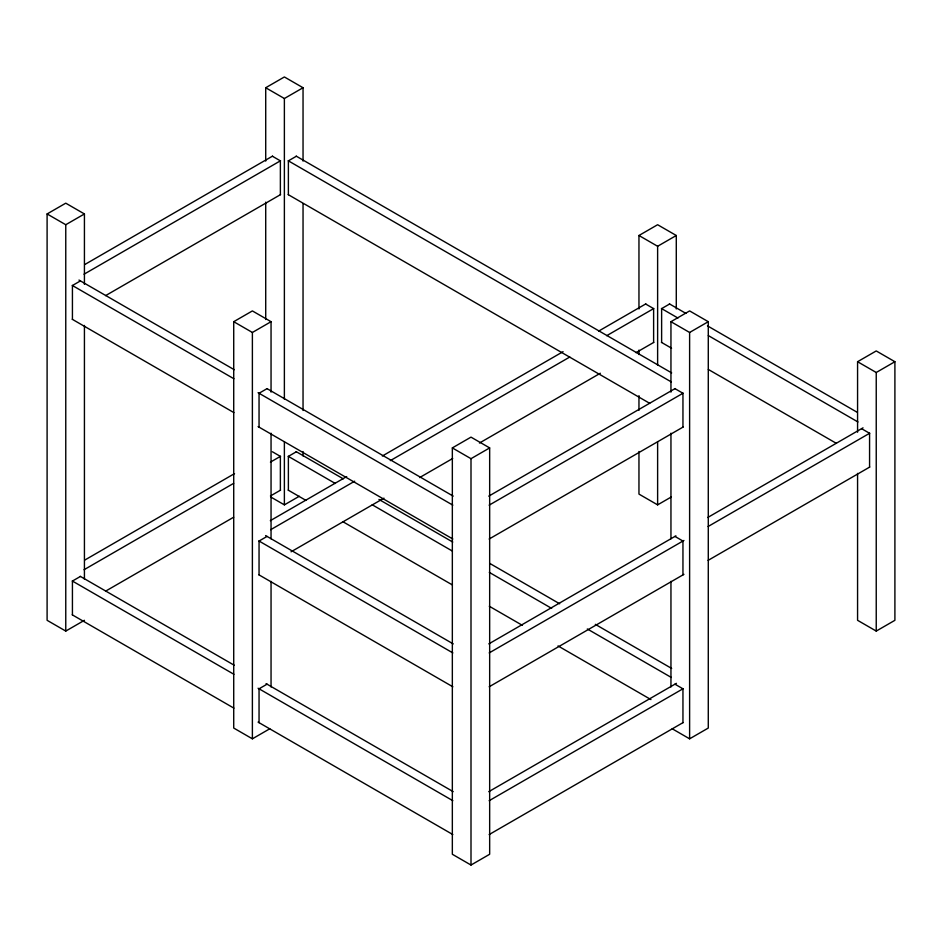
<?xml version="1.0" encoding="UTF-8"?>
<svg xmlns="http://www.w3.org/2000/svg" width="942" height="942" viewBox="0 0 942 942"><rect width="100%" height="100%" fill="white"/><g stroke="black" fill="none" stroke-linecap="round" stroke-linejoin="round"><path stroke-width="1.41" d="M84.427 620.307L65.763 631.081L47.1 620.307L47.1 213.952L65.763 203.178L84.427 213.952L84.427 284.366M265.715 161.082L265.715 87.736L284.378 76.961L303.041 87.736L303.041 161.082M47.1 213.952L65.763 224.726L84.427 213.952M265.715 87.736L284.378 98.51L303.041 87.736M84.91 264.455L272.579 156.113M84.038 274.204L280.575 160.729M80.423 280.904L72.428 285.52L72.428 319.385M296.377 156.231L288.382 160.846L288.382 194.711M105.586 295.623L280.575 194.594M269.801 728.767L252.385 738.822L233.722 728.048L233.722 321.693L252.385 310.919L271.049 321.693L271.049 392.108M233.722 321.693L252.385 332.467L271.049 321.693M267.045 388.646L259.05 393.261L259.05 427.126M638.959 308.964L638.959 235.5L657.622 224.726L676.285 235.5L676.285 308.964M84.91 559.995L234.534 473.614M84.038 569.733L233.663 483.352M270.425 462.122L280.575 456.269M80.423 576.433L72.428 581.061L72.428 614.926M296.377 451.76L288.382 456.375L288.382 490.24M638.959 235.5L657.622 246.274L676.285 235.5M105.586 591.152L233.663 517.217M270.425 495.987L280.575 490.134M270.695 496.964L284.378 504.865L299.309 496.246M270.33 520.667L346.691 476.581M382.334 456.01L563.069 351.66M598.712 331.078L645.812 303.889M270.684 529.698L354.687 481.197M390.329 460.626L569.804 357.006M606.707 335.693L653.807 308.505M267.045 536.422L259.05 541.038L259.05 574.903M669.621 303.995L661.625 308.611L661.625 342.476M452.337 447.909L471 437.135L489.663 447.909L489.663 854.264L471 865.039L452.337 854.264L452.337 447.909L471 458.683L489.663 447.909M670.951 392.108L670.951 321.693L689.615 310.919L708.278 321.693L708.278 728.048L689.615 738.822L672.199 728.767M291.054 551.8L383.971 498.165M419.602 477.582L452.702 458.483M479.431 443.046L600.348 373.232M635.98 352.661L653.807 342.37M670.951 321.693L689.615 332.467L708.278 321.693M488.757 496.151L675.143 388.54M489.145 505.159L683.15 393.155M489.145 539.024L683.15 427.02M267.045 684.186L259.05 688.802L259.05 722.667M857.573 432.237L857.573 361.716L876.237 350.942L894.9 361.716L894.9 620.307L876.237 631.081L857.573 620.307L857.573 473.379M857.573 361.716L876.237 372.49L894.9 361.716M638.959 451.477L638.959 494.091L657.622 504.865L671.305 496.964M488.816 643.881L675.92 535.857M707.748 517.488L863.025 427.833M489.181 652.912L683.927 540.472M708.101 526.507L869.749 433.19M489.181 686.765L683.927 574.337M708.101 560.372L869.749 467.044M488.757 791.68L676.415 683.339M489.145 800.7L683.15 688.684M489.145 834.565L683.15 722.549M669.421 303.877L685.906 313.403M707.466 325.85L857.09 412.231M661.425 308.505L677.91 318.019M708.337 335.587L857.962 421.969M645.623 303.995L653.618 308.611L653.618 342.476M861.577 428.669L869.572 433.285L869.572 467.15M661.425 342.358L671.575 348.222M708.337 369.452L836.414 443.388M296.188 156.125L671.67 372.902M288.193 160.741L671.316 381.934M272.379 156.231L280.375 160.846L280.375 194.711M674.955 388.646L682.95 393.261L682.95 427.126M288.193 194.605L649.674 403.306M674.955 536.422L682.95 541.038L682.95 574.903M78.975 280.068L234.252 369.711M267.351 388.822L453.184 496.116M72.251 285.414L233.899 378.743M258.073 392.708L452.819 505.136M72.251 319.279L233.899 412.608M258.073 426.573L452.819 539.001M296.188 451.654L343.288 478.842M378.931 499.425L452.749 542.05M489.663 563.351L559.666 603.775M595.309 624.346L671.67 668.443M288.193 456.281L335.293 483.47M372.196 504.771L452.384 551.07M489.298 572.383L551.671 608.391M587.313 628.962L671.316 677.463M272.379 451.76L280.375 456.375L280.375 490.24M674.955 684.186L682.95 688.802L682.95 722.667M288.193 490.134L306.02 500.426M342.923 521.738L452.384 584.935M489.298 606.248L522.398 625.347M558.029 645.929L650.946 699.576M265.585 535.574L453.243 643.916M258.85 540.92L452.855 652.924M258.85 574.785L452.855 686.789M80.247 576.339L234.252 665.252M266.08 683.621L453.184 791.645M72.251 580.955L233.899 674.284M258.073 688.237L452.819 800.676M72.251 614.82L233.899 708.137M258.073 722.102L452.819 834.541M876.237 372.49L876.237 631.081M689.615 332.467L689.615 738.822M670.951 433.19L670.951 538.812M670.951 581.355L670.951 686.977M657.622 246.274L657.622 365.284M657.622 441.692L657.622 504.865M638.959 350.106L638.959 354.51M638.959 395.652L638.959 410.347M471 458.683L471 865.039M303.041 203.625L303.041 410.477M303.041 451.548L303.041 455.952M284.378 98.51L284.378 399.243M284.378 441.786L284.378 504.865M271.049 433.19L271.049 538.812M271.049 581.355L271.049 686.977M265.715 202.153L265.715 319.515M252.385 332.467L252.385 738.822M84.427 325.437L84.427 579.236M65.763 224.726L65.763 631.081"/></g></svg>
